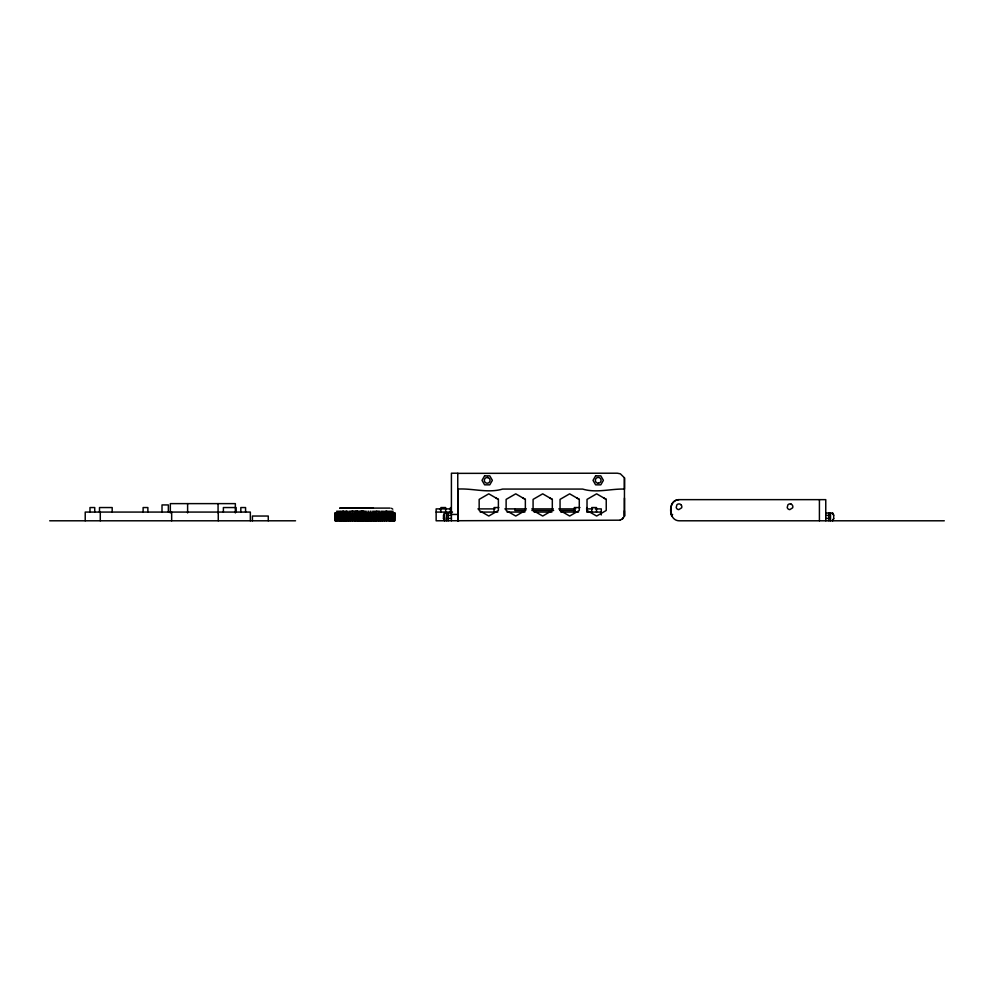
<?xml version="1.0" encoding="UTF-8"?>
<svg xmlns="http://www.w3.org/2000/svg" width="994" height="994" viewBox="0 0 994 994"><rect width="100%" height="100%" fill="white"/><g stroke="black" fill="none" stroke-linecap="round" stroke-linejoin="round"><path stroke-width="1.49" d="M362.45 520.794L362.462 512.854L363.891 512.854L363.891 520.794M383.075 520.794L383.075 512.854L384.554 512.854L384.554 520.794M457.762 520.632L458.557 520.794L457.762 520.632L457.762 489.073C472.709 488.153 487.805 493.459 502.629 489.073L582.633 489.073C596.475 493.272 610.527 488.675 624.468 489.073L624.468 477.828L620.368 473.815L617.336 473.206L457.762 473.368M624.468 477.828L624.431 516.234L622.418 518.818L622.853 518.172M624.468 498.044L624.468 516.172L624.431 510.73M451.413 513.016L444.567 513.016L443.486 515.252L443.486 518.557L444.579 520.794L444.567 517.7M833.693 518.557L832.637 520.732L833.693 518.557L833.693 515.252L832.637 513.078L825.765 513.016M444.542 513.078L444.542 520.732L443.486 518.557M620.057 520.247L622.94 518.47M825.765 520.794L825.765 499.647L678.964 499.647C667.744 500.044 667.993 520.396 678.964 520.794L944.3 520.794M620.368 520.185L436.142 520.794L436.142 508.891L450.891 508.891M498.789 507.549L494.03 507.549L494.03 511.86M579.949 507.549L574.308 507.549L574.308 512.072M373.396 508.096L339.65 508.12L390.157 508.096M477.915 508.891L495 508.891M504.84 508.891L526.41 508.891M531.79 508.891L553.335 508.891M558.777 508.891L575.725 508.891M586.51 508.891L592.685 508.891M595.244 508.891L601.271 508.891L601.271 514.979M525.689 510.481L514.83 510.481L514.83 508.891M531.889 510.481L553.621 510.481M559.821 510.481L575.34 510.481M336.581 511.289L339.898 511.276M340.433 511.289L340.942 511.276M341.774 511.276L342.296 511.276M343.688 511.289L342.719 511.276L343.812 511.276M344.769 511.289L344.906 511.276M345.974 511.276L347.888 511.276M349.093 511.276L350.509 511.276M351.118 511.276L352.423 511.289M352.522 511.276L357.591 511.289L356.274 511.276M355.057 511.276L355.33 511.289M357.691 511.276L358.548 511.276M359.232 511.276L359.331 511.276M360.002 511.276L361.468 511.289M361.567 511.276L362.251 511.289M362.35 511.276L366.401 511.276M367.879 511.276L368.762 511.276M370.228 511.276L371.097 511.276M372.539 511.276L375.62 511.276M376.888 511.289L376.266 511.276L378.49 511.276M379.087 511.276L379.857 511.276M381.1 511.276L383.684 511.276M384.703 511.289L385.411 511.276M386.865 511.289L385.883 511.276L387.498 511.276M388.381 511.276L393.177 511.276M436.142 512.072L452.494 512.072M480.177 512.072L497.758 512.072M507.064 512.072L524.869 512.072M534.113 512.072L551.894 512.072M560.802 512.072L578.533 512.072M587.206 512.072L601.271 512.072M451.413 514.445L457.762 514.445M671.348 514.445L672.627 514.445M448.244 515.414L451.413 515.414M825.765 515.414L828.934 515.414M448.244 518.396L451.413 518.396M825.765 518.396L828.934 518.396M49.7 520.794L295.541 520.794M360.884 511.276L363.829 511.289M351.901 511.276L353.143 511.289M346.496 511.289L345.9 511.289M391.512 508.307L392.767 509.164M606.241 499.386L596.624 493.832L587.019 499.386L587.019 510.481L596.624 516.035L606.241 510.481L606.241 499.386L603.93 498.044M579.278 499.386L569.661 493.832L560.044 499.386L560.044 510.481L569.661 516.035L579.278 510.481L579.278 499.386L576.967 498.044M552.316 499.386L542.699 493.832L533.082 499.386L533.082 510.481L542.699 516.035L552.316 510.481L552.316 499.386L550.005 498.044M525.354 499.386L515.737 493.832L506.12 499.386L506.12 510.481L515.737 516.035L525.354 510.481L525.354 499.386L523.043 498.044M498.392 499.386L488.775 493.832L479.158 499.386L479.158 510.481L488.775 516.035L498.392 510.481L498.392 499.386L496.081 498.044M832.637 513.078L833.693 515.252M830.524 513.016L830.524 520.794M828.934 513.016L828.934 520.794M819.416 499.647L819.416 520.794M596.512 512.072L596.512 507.549L591.753 507.549L591.753 512.072M586.994 507.549L586.994 512.072M457.762 520.794L457.762 473.206L451.413 473.206L451.413 520.794M450.419 507.549L450.419 512.072M448.244 513.016L448.244 520.794M446.654 513.016L446.654 520.794M445.66 511.86L445.66 507.549L440.901 507.549L440.901 511.86M440.106 508.891L440.106 509.686M394.556 512.854L394.556 520.794M393.997 512.854L393.997 520.794M393.239 512.854L393.239 520.794M392.257 512.854L392.257 520.794M391.089 512.854L391.089 520.794M390.654 512.854L390.654 520.794M390.182 512.854L390.182 520.794M389.71 512.854L389.71 520.794M389.474 512.854L389.474 520.794M388.169 512.854L388.169 520.794M386.591 512.854L386.591 520.794M386.442 512.854L386.442 520.794M384.914 520.794L384.914 512.854L394.991 512.854L394.879 520.794L335.065 520.794L335.065 512.854L344.259 512.854L344.259 520.794M382.528 520.794L382.528 512.854L381.112 512.854L381.112 520.794M382.28 512.854L382.28 520.794M380.379 520.794L380.379 512.854L379.025 512.854L379.025 520.794M380.255 512.854L380.255 520.794M378.105 520.794L378.13 512.854L376.825 512.854L376.825 520.794M375.894 520.794L375.894 512.854L374.552 512.854L374.552 520.794M375.744 512.854L375.744 520.794M373.582 520.794L373.582 512.854L372.203 512.854L372.203 520.794M373.297 512.854L373.297 520.794M371.209 520.794L371.209 512.854L369.805 512.854L369.805 520.794M370.787 512.854L370.787 520.794M368.799 520.794L368.799 512.854L367.37 512.854L367.37 520.794M368.24 512.854L368.24 520.794M366.351 520.794L366.351 512.854L364.91 512.854L364.91 520.794M365.668 512.854L365.668 520.794M363.083 512.854L363.083 520.794M361.443 520.794L361.443 512.854L360.027 512.854L360.027 520.794M360.524 512.854L360.524 520.794M359.02 520.794L359.02 512.854L357.629 512.854L357.629 520.794M357.989 512.854L357.989 520.794M356.647 520.794L356.647 512.854L355.28 512.854L355.28 520.794M355.504 512.854L355.504 520.794M354.336 520.794L354.336 512.854L353.007 512.854L353.007 520.794M352.1 520.794L352.1 512.854L350.783 512.854L350.832 520.794M349.95 520.794L349.95 512.854L348.559 512.854L348.559 520.794M348.757 512.854L348.757 520.794M347.925 520.794L347.925 512.854L346.471 512.854L346.471 520.794M346.794 512.854L346.794 520.794M346.024 520.794L346.024 512.854L344.52 512.854L344.52 520.794M344.98 512.854L344.98 520.794M343.303 512.854L343.303 520.794M342.657 512.854L342.706 520.794M341.215 512.854L341.215 520.794M341.066 512.854L341.066 520.794M339.948 512.854L339.948 520.794M339.613 512.854L339.613 520.794M338.333 512.854L338.333 520.794M337.264 512.854L337.264 520.794M336.394 512.854L336.394 520.794M335.736 512.854L335.736 520.794M335.289 512.854L335.289 520.794M268.268 520.794L268.268 516.035L252.414 516.035L252.414 520.794M250.339 520.794L250.339 512.072L85.223 512.072L85.223 520.794M245.58 512.072L245.58 507.549L240.821 507.549L240.821 512.072M236.063 512.072L236.063 507.549L223.377 507.549L223.377 512.072M235.354 512.929L235.354 503.623L170.334 503.623L170.334 512.929M218.27 512.072L218.27 520.794M218.071 503.623L218.071 512.929M187.617 503.623L187.617 512.929M171.664 512.072L171.664 520.794M168.346 511.873L168.346 504.927L162.01 504.927L162.01 511.873M147.87 511.86L147.87 507.549L143.111 507.549L143.111 511.86M112.185 512.072L112.185 507.549L99.499 507.549L99.499 512.072M100.282 512.072L100.282 520.794M94.741 511.86L94.741 507.549L89.982 507.549L89.982 511.86M488.091 477.642A2.845 2.845 0 0 0 484.339 480.351A2.845 2.845 0 0 0 488.091 483.059A2.895 2.895 0 0 0 489.272 482.301A2.845 2.845 0 0 0 489.272 478.4A2.895 2.895 0 0 0 487.371 477.431M681.275 505.101A2.858 2.858 0 0 1 681.623 507.835L678.79 509.624A2.858 2.858 0 0 1 676.206 507.487L676.889 504.828A2.858 2.858 0 0 1 678.082 504.07A2.858 2.858 0 0 1 679.498 503.97A2.858 2.858 0 0 1 681.288 505.114M678.964 499.647A7.915 7.915 0 0 0 671.646 504.542A21.309 21.309 0 0 0 671.646 515.898M791.199 504.194A2.858 2.858 0 0 0 789.112 504.057A2.858 2.858 0 0 0 787.907 504.828L787.223 507.487A2.858 2.858 0 0 0 789.808 509.636L792.64 507.835A2.858 2.858 0 0 0 792.305 505.101A2.858 2.858 0 0 0 790.516 503.97M484.6 475.853L482.003 480.351L484.6 484.836L489.781 484.836L492.378 480.351L489.781 475.853L484.6 475.853M595.617 475.853L593.02 480.351L595.617 484.836L600.811 484.836L603.408 480.351L600.811 475.853L595.617 475.853M367.482 511.276L367.482 511.276M369.83 511.276L369.83 511.276M372.154 511.276L372.154 511.276M598.4 483.196A2.895 2.895 0 0 0 600.289 482.301A2.845 2.845 0 0 0 600.289 478.4A2.895 2.895 0 0 0 599.096 477.567A2.845 2.845 0 0 0 595.394 479.99A2.845 2.845 0 0 0 598.4 483.196"/></g></svg>
